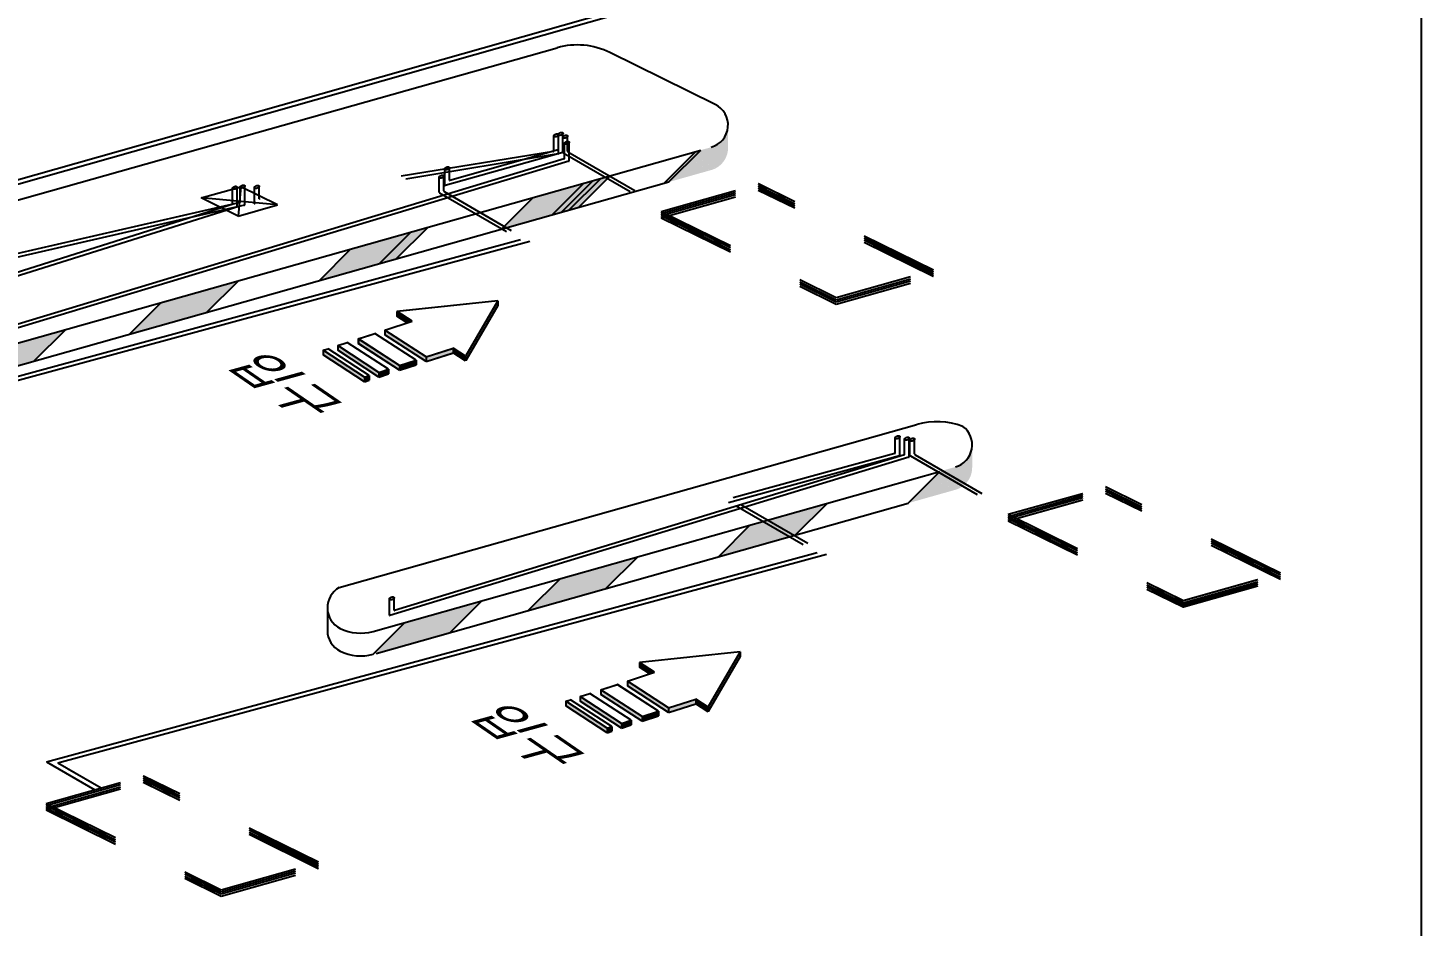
# Model space of a CAD drawing. Header units: millimetres. Extents: x 29838256 to 30236675, y -914750 to -833241.
# Drawn here: x 29960045 to 29970865, y -904691 to -897712 of the extents above; entities that cross this region are included whole.
import ezdxf

# ---------------------------------------------------------------- set-up
doc = ezdxf.new("R2010")
doc.units = ezdxf.units.MM
doc.header["$LTSCALE"] = 600
doc.header["$MEASUREMENT"] = 0
doc.linetypes.add('HIDDEN', pattern=[2, 1, -1])
doc.layers.get('0').update_dxf_attribs({"linetype": 'CONTINUOUS'})
doc.layers.add('DY2', color=2, linetype='CONTINUOUS')
doc.layers.add('e-con', color=1, linetype='CONTINUOUS')
doc.styles.add('GHS', font='')
doc.styles.get('GHS').set_extended_font_data('Gulim')

msp = doc.modelspace()

# ---------------------------------------------------------------- hatches: boundary and pattern name
h = msp.add_hatch(color=2)
edge = h.paths.add_edge_path()
edge.add_line((29965206.38646036, -898698.934418865), (29965386.46841353, -898803.1928749818))
edge.add_ellipse((29965304.07442764, -898644.6541869278), major_axis=(0.06044146444797986, 178.6708730369778), ratio=0.9999999997421204, start_angle=207.4806888491182, end_angle=270.0193822341037)
edge.add_line((29965482.74531085, -898644.6541869278), (29965482.74531085, -898467.2944714769))
edge.add_ellipse((29965304.07442764, -898467.2944714765), major_axis=(-0.08552135297987601, 178.6708627926459), ratio=0.999999999742388, start_angle=195.7458674494336, end_angle=269.9725752026272, ccw=False)
edge.add_line((29965352.64283593, -898639.2374685407), (29965232.0078887, -898673.3129905155))
edge.add_line((29965232.0078887, -898673.3129905158), (29965206.38646036, -898698.9344188649))
edge = h.paths.add_edge_path()
edge.add_line((29965341.58376044, -898819.7210198187), (29965352.64283593, -898816.597183992))
edge.add_ellipse((29965304.07442764, -898644.6541869278), major_axis=(1.253971640086254, 178.6664828111126), ratio=0.9999999997455773, start_angle=196.1754163710423, end_angle=207.8225695874941)
edge.add_line((29965386.35532888, -898803.2515948898), (29965206.30780665, -898699.0130725713))
edge.add_line((29965206.30780665, -898699.0130725711), (29965179.46089864, -898725.859980585))
edge.add_line((29965179.46089864, -898725.859980585), (29965341.58376044, -898819.7210198186))
h.paths.add_polyline_path([(29964984.82764405, -898920.4932351889), (29965341.43959088, -898819.7617431176), (29965179.38224493, -898725.9386342915)])
for points in [[(29963721.12062093, -899277.4501321685), (29964320.51392793, -899108.1406553276), (29964567.69417258, -898860.9604106549), (29963968.30086558, -899030.2698874953)], [(29962306.97649113, -899676.9007099394), (29962906.36979813, -899507.5912330993), (29963153.55004278, -899260.4109884261), (29962554.15673578, -899429.7204652664)], [(29960833.82148921, -900093.0199754806), (29961433.21479621, -899923.7104986405), (29961680.39504086, -899676.5302539672), (29961081.00173385, -899845.8397308077)], [(29959493.15156571, -900471.7164352373), (29960092.54487271, -900302.406958397), (29960339.72511736, -900055.226713724), (29959740.33181036, -900224.5361905645)], [(29965407.44163962, -901821.087812899), (29966006.83494662, -901651.778336059), (29966254.01519128, -901404.5980913856), (29965654.62188427, -901573.9075682261)], [(29963934.2866377, -902237.2070784406), (29964533.67994471, -902067.8976016005), (29964780.86018936, -901820.7173569271), (29964181.46688235, -901990.0268337677)], [(29962726.18619973, -902578.396325311), (29963325.57950673, -902409.0868484707), (29963572.75975138, -902161.9066037977), (29962973.36644438, -902331.2160806382)]]:
    msp.add_hatch(color=2).paths.add_polyline_path(points)
h = msp.add_hatch(color=2)
edge = h.paths.add_edge_path()
edge.add_line((29967102.15545785, -901183.409731034), (29967282.23741102, -901287.6681871507))
edge.add_ellipse((29967199.84342513, -901129.1294990968), major_axis=(0.06044146444797986, 178.6708730369778), ratio=0.9999999997421204, start_angle=207.4806888491182, end_angle=270.0193822341037)
edge.add_line((29967378.51430834, -901129.1294990968), (29967378.51430834, -900951.7697836459))
edge.add_ellipse((29967199.84342513, -900951.7697836454), major_axis=(-0.08552135297987602, 178.6708627926459), ratio=0.999999999742388, start_angle=195.7458674494336, end_angle=269.9725752026272, ccw=False)
edge.add_line((29967248.41183342, -901123.7127807096), (29967127.77688619, -901157.7883026844))
edge.add_line((29967127.77688619, -901157.7883026848), (29967102.15545785, -901183.4097310338))
edge = h.paths.add_edge_path()
edge.add_line((29967237.35275793, -901304.1963319876), (29967248.41183342, -901301.072496161))
edge.add_ellipse((29967199.84342513, -901129.1294990968), major_axis=(1.253971640086254, 178.6664828111126), ratio=0.9999999997455773, start_angle=196.1754163710423, end_angle=207.8225695874941)
edge.add_line((29967282.12432637, -901287.7269070589), (29967102.07680414, -901183.4883847403))
edge.add_line((29967102.07680414, -901183.4883847401), (29967075.22989613, -901210.335292754))
edge.add_line((29967075.22989613, -901210.335292754), (29967237.35275793, -901304.1963319875))
h.paths.add_polyline_path([(29966880.59664154, -901404.9685473578), (29967237.20858837, -901304.2370552865), (29967075.15124242, -901210.4139464605)])

# ---------------------------------------------------------------- linework, layer by layer
at = {"color": 8, "ltscale": 0.5}
for p, q in [((29957362.33966173, -899630.4629357357, 1037.738433289904), (29965367.94769565, -897359.3552455424, 1037.738433289904)), ((29957434.93381258, -899642.5030291638, 1037.738433289904), (29965460.15668162, -897366.0634707203, 1037.738433289904)), ((29957888.09330081, -900983.9481936368), (29963871.16055313, -899357.5808982695)), ((29957975.41023152, -900991.9862181192), (29963943.75470398, -899369.6209916981)), ((29960191.09330081, -903414.9481936368), (29966174.16055313, -901788.5808982695)), ((29960278.41023152, -903422.9862181192), (29966246.75470398, -901800.6209916981))]:
    msp.add_line(p, q, dxfattribs=at)
at = {"color": 7}
for p, q in [((29956991.92292633, -899889.938657606, -15.00835419304121), (29964155.21281268, -897866.4773490243, -15.00835421430156)), ((29965383.07907971, -898307.0398320048, -15.00835419294162), (29964565.72514077, -897904.08885465, -15.00835421430156)), ((29958152.26709754, -900673.1137815643), (29965270.69728895, -898662.3844698528, -15.00835419294162)), ((29958175.82614863, -900843.8188170786), (29965023.51704429, -898909.5647145261, -15.00835419294162)), ((29962463.94818089, -902060.7892297802), (29966949.30250718, -900793.8198030696, -15.00835421450552)), ((29962725.97165506, -902401.0972118813), (29967127.77688619, -901157.7883026853)), ((29962749.53070614, -902571.8022473956), (29966880.59664154, -901404.9685473581))]:
    msp.add_line(p, q, dxfattribs=at)
at = {"color": 8, "linetype": 'HIDDEN'}
for p, q in [((29964129.81062928, -898669.8409372276), (29964129.81062928, -898553.8377751776)), ((29964164.96461178, -898658.342174858), (29964164.96461178, -898542.3390128079)), ((29964165.78396143, -898688.7224543999), (29964165.78396143, -898544.6762437272)), ((29964200.40292504, -898677.987575628), (29964200.40292504, -898564.1422415128)), ((29964200.93794393, -898677.2236920302), (29964200.93794393, -898533.1774813576)), ((29964236.3762572, -898668.8260441778), (29964236.3762572, -898554.9807100625)), ((29964203.57256879, -898683.4851683935), (29965019.81443408, -899156.0484385198)), ((29964212.82040193, -898727.5941432992), (29964212.82040193, -898611.5909812491)), ((29964239.54590095, -898674.3236369432), (29965063.53391588, -899151.3715408065)), ((29964248.79373409, -898746.4756604715), (29964248.79373409, -898602.4294497988)), ((29963239.73118323, -898988.3523045568), (29963239.73118323, -898874.5069704417)), ((29963275.70451539, -898979.1907731066), (29963275.70451539, -898865.3454389913)), ((29963282.85411373, -898934.155425397), (29963282.85411373, -898810.0264800126)), ((29963318.82744588, -898894.9435964271), (29963318.82744588, -898800.8649485622)), ((29961634.61540828, -899077.426657745), (29961634.61540828, -898961.4234956949)), ((29961670.58874043, -899096.3081749172), (29961670.58874043, -898952.2619642447)), ((29961694.50989469, -899067.6965137385), (29961694.50989469, -898951.6933516883)), ((29961730.48322684, -899086.5780309107), (29961730.48322684, -898942.5318202381)), ((29961805.62731807, -899078.6294787559), (29961805.62731807, -898954.5005333715)), ((29961841.60065022, -899039.417649786), (29961841.60065022, -898945.3390019211)), ((29963242.90082699, -898993.8498973222), (29963871.16055313, -899357.5808982695)), ((29963278.87415914, -898984.6883658721), (29963943.75470398, -899369.6209916981)), ((29964964.08717885, -899137.7023096918), (29965717.73570552, -898924.820657056)), ((29964964.08717885, -899154.3384181148), (29965717.73570552, -898941.4567654792)), ((29964964.08717885, -899170.9745265378), (29965717.73570552, -898958.092873902)), ((29964964.08717884, -899187.610634961), (29965717.73570552, -898974.728982325)), ((29964964.30168832, -899137.7023096918), (29965717.950215, -898924.820657056)), ((29964964.30168832, -899154.3384181148), (29965717.950215, -898941.4567654792)), ((29964964.30168832, -899170.9745265378), (29965717.950215, -898958.092873902)), ((29964964.30168832, -899187.610634961), (29965717.950215, -898974.728982325)), ((29967076.77930832, -899594.8216467446), (29965717.73570552, -898924.820657056)), ((29967076.77930832, -899611.4577551675), (29965717.73570552, -898941.4567654792)), ((29967076.77930832, -899628.0938635906), (29965717.73570552, -898958.092873902)), ((29967076.77930832, -899644.7299720139), (29965717.73570552, -898974.728982325)), ((29967076.9938178, -899594.8216467446), (29965717.950215, -898924.820657056)), ((29967076.9938178, -899611.4577551675), (29965717.950215, -898941.4567654792)), ((29967076.9938178, -899628.0938635906), (29965717.950215, -898958.092873902)), ((29967076.9938178, -899644.7299720139), (29965717.950215, -898974.728982325)), ((29964964.08717885, -899137.7023096918), (29966323.13078164, -899807.7032993806)), ((29964964.08717885, -899154.3384181148), (29966323.13078164, -899824.3394078036)), ((29964964.08717885, -899170.9745265378), (29966323.13078164, -899840.9755162267)), ((29964964.08717884, -899187.610634961), (29966323.13078164, -899857.6116246498)), ((29964964.30168832, -899137.7023096918), (29966323.34529112, -899807.7032993806)), ((29964964.30168832, -899154.3384181148), (29966323.34529112, -899824.3394078036)), ((29964964.30168832, -899170.9745265378), (29966323.34529112, -899840.9755162267)), ((29964964.30168832, -899187.610634961), (29966323.34529112, -899857.6116246498)), ((29966323.13078164, -899807.7032993806), (29967076.77930832, -899594.8216467446)), ((29966323.13078164, -899824.3394078036), (29967076.77930832, -899611.4577551675)), ((29966323.13078164, -899840.9755162267), (29967076.77930832, -899628.0938635906)), ((29966323.13078164, -899857.6116246498), (29967076.77930832, -899644.7299720139)), ((29966323.34529112, -899807.7032993806), (29967076.9938178, -899594.8216467446)), ((29966323.34529112, -899824.3394078036), (29967076.9938178, -899611.4577551675)), ((29966323.34529112, -899840.9755162267), (29967076.9938178, -899628.0938635906)), ((29966323.34529112, -899857.6116246498), (29967076.9938178, -899644.7299720139)), ((29966780.85211977, -901015.5038594691), (29966780.85211977, -900899.500697419)), ((29966816.82545193, -901034.3853766414), (29966816.82545193, -900890.3391659687)), ((29966853.58177234, -901026.44611571), (29966853.58177234, -900910.4429536599)), ((29966889.55510449, -901045.3276328823), (29966889.55510449, -900901.2814222096)), ((29966895.40292504, -901031.987575628), (29966895.40292504, -900918.1422415128)), ((29966931.3762572, -901022.8260441778), (29966931.3762572, -900908.9807100625)), ((29966898.57256879, -901037.4851683935), (29967714.81443408, -901510.0484385198)), ((29966934.54590095, -901028.3236369432), (29967758.53391588, -901505.3715408065)), ((29967659.08717885, -901491.7023096918), (29968412.73570552, -901278.820657056)), ((29967659.30168832, -901491.7023096918), (29968412.950215, -901278.820657056)), ((29969771.77930832, -901948.8216467446), (29968412.73570552, -901278.820657056)), ((29969771.9938178, -901948.8216467446), (29968412.950215, -901278.820657056)), ((29967659.08717885, -901508.3384181148), (29968412.73570552, -901295.4567654792)), ((29967659.08717885, -901524.9745265378), (29968412.73570552, -901312.092873902)), ((29967659.08717884, -901541.610634961), (29968412.73570552, -901328.728982325)), ((29967659.30168832, -901508.3384181148), (29968412.950215, -901295.4567654792)), ((29967659.30168832, -901524.9745265378), (29968412.950215, -901312.092873902)), ((29967659.30168832, -901541.610634961), (29968412.950215, -901328.728982325)), ((29969771.77930832, -901965.4577551675), (29968412.73570552, -901295.4567654792)), ((29969771.77930832, -901982.0938635906), (29968412.73570552, -901312.092873902)), ((29969771.77930832, -901998.7299720139), (29968412.73570552, -901328.728982325)), ((29969771.9938178, -901965.4577551675), (29968412.950215, -901295.4567654792)), ((29969771.9938178, -901982.0938635906), (29968412.950215, -901312.092873902)), ((29969771.9938178, -901998.7299720139), (29968412.950215, -901328.728982325)), ((29965545.90082699, -901424.8498973222), (29966174.16055313, -901788.5808982695)), ((29965581.87415914, -901415.6883658721), (29966246.75470398, -901800.6209916981)), ((29967659.08717885, -901491.7023096918), (29969018.13078164, -902161.7032993806)), ((29967659.30168832, -901491.7023096918), (29969018.34529112, -902161.7032993806)), ((29967659.08717885, -901508.3384181148), (29969018.13078164, -902178.3394078036)), ((29967659.08717885, -901524.9745265378), (29969018.13078164, -902194.9755162267)), ((29967659.08717884, -901541.610634961), (29969018.13078164, -902211.6116246498)), ((29967659.30168832, -901508.3384181148), (29969018.34529112, -902178.3394078036)), ((29967659.30168832, -901524.9745265378), (29969018.34529112, -902194.9755162267)), ((29967659.30168832, -901541.610634961), (29969018.34529112, -902211.6116246498)), ((29969018.13078164, -902161.7032993806), (29969771.77930832, -901948.8216467446)), ((29969018.13078164, -902178.3394078036), (29969771.77930832, -901965.4577551675)), ((29969018.13078164, -902194.9755162267), (29969771.77930832, -901982.0938635906)), ((29969018.13078164, -902211.6116246498), (29969771.77930832, -901998.7299720139)), ((29969018.34529112, -902161.7032993806), (29969771.9938178, -901948.8216467446)), ((29969018.34529112, -902178.3394078036), (29969771.9938178, -901965.4577551675)), ((29969018.34529112, -902194.9755162267), (29969771.9938178, -901982.0938635906)), ((29969018.34529112, -902211.6116246498), (29969771.9938178, -901998.7299720139)), ((29962888.82164904, -902236.2345019379), (29962888.82164904, -902142.155854073)), ((29962852.84831689, -902275.4463309078), (29962852.84831689, -902151.3173855233)), ((29960191.09330081, -903414.9481936367), (29960565.13544138, -903631.499910286)), ((29960278.41023152, -903422.986218119), (29960614.48907753, -903617.5590834208)), ((29960188.16700848, -903737.9814599031), (29960941.81553516, -903525.0998072671)), ((29960188.16700848, -903754.6175683258), (29960941.81553516, -903541.73591569)), ((29960188.38151796, -903737.9814599031), (29960942.03004463, -903525.0998072671)), ((29960188.38151796, -903754.6175683258), (29960942.03004463, -903541.73591569)), ((29960354.33636572, -903467.0678477205), (29960614.34490797, -903617.5998067193)), ((29962300.85913795, -904195.1007969559), (29960941.81553516, -903525.0998072671)), ((29962300.85913795, -904211.7369053792), (29960941.81553516, -903541.73591569)), ((29962301.07364743, -904195.1007969559), (29960942.03004463, -903525.0998072671)), ((29962301.07364743, -904211.7369053792), (29960942.03004463, -903541.73591569)), ((29960188.16700848, -903771.2536767488), (29960941.81553516, -903558.3720241128)), ((29960188.16700848, -903787.8897851724), (29960941.81553516, -903575.0081325364)), ((29960188.38151796, -903771.2536767488), (29960942.03004463, -903558.3720241128)), ((29960188.38151796, -903787.8897851724), (29960942.03004463, -903575.0081325364)), ((29962300.85913795, -904228.3730138016), (29960941.81553516, -903558.3720241128)), ((29962300.85913795, -904245.0091222252), (29960941.81553516, -903575.0081325364)), ((29962301.07364743, -904228.3730138016), (29960942.03004463, -903558.3720241128)), ((29962301.07364743, -904245.0091222252), (29960942.03004463, -903575.0081325364)), ((29960188.16700848, -903737.9814599031), (29961547.21061127, -904407.9824495919)), ((29960188.16700848, -903754.6175683258), (29961547.21061127, -904424.6185580146)), ((29960188.38151796, -903737.9814599031), (29961547.42512075, -904407.9824495919)), ((29960188.38151796, -903754.6175683258), (29961547.42512075, -904424.6185580146)), ((29960188.16700848, -903771.2536767488), (29961547.21061127, -904441.2546664377)), ((29960188.16700848, -903787.8897851724), (29961547.21061127, -904457.8907748609)), ((29960188.38151796, -903771.2536767488), (29961547.42512075, -904441.2546664377)), ((29960188.38151796, -903787.8897851724), (29961547.42512075, -904457.8907748609)), ((29961547.21061127, -904407.9824495919), (29962300.85913795, -904195.1007969559)), ((29961547.42512075, -904407.9824495919), (29962301.07364743, -904195.1007969559)), ((29961547.21061127, -904424.6185580146), (29962300.85913795, -904211.7369053792)), ((29961547.21061127, -904441.2546664377), (29962300.85913795, -904228.3730138016)), ((29961547.21061127, -904457.8907748609), (29962300.85913795, -904245.0091222252)), ((29961547.42512075, -904424.6185580146), (29962301.07364743, -904211.7369053792)), ((29961547.42512075, -904441.2546664377), (29962301.07364743, -904228.3730138016)), ((29961547.42512075, -904457.8907748609), (29962301.07364743, -904245.0091222252))]:
    msp.add_line(p, q, dxfattribs=at)
at = {"color": 8, "linetype": 'HIDDEN', "ltscale": 2}
for p, q in [((29964127.99022735, -898672.2467939284), (29961844.78024828, -899041.8235064878)), ((29964199.11755995, -898679.6295436607), (29963286.03372975, -898936.5612770274)), ((29964163.14420984, -898660.7480315596), (29963322.00704395, -898897.3494531289)), ((29964163.96357745, -898691.1283060294), (29961808.80693408, -899081.0353303864))]:
    msp.add_line(p, q, dxfattribs=at)
at = {"color": 2}
for p, q in [((29964984.52868944, -898920.5776803254), (29965231.79334119, -898673.313028551)), ((29964984.82764405, -898920.493235189), (29965232.00785067, -898673.313028551)), ((29965023.5170443, -898909.5647145245), (29965270.78169605, -898662.3000627503)), ((29964188.02884951, -899145.5634611131), (29964435.29350126, -898898.2988093385)), ((29964247.03972163, -899128.8947733424), (29964494.30437338, -898881.6301215687)), ((29964320.51392793, -899108.1406553283), (29964567.77857968, -898860.8760035536)), ((29964114.5546432, -899166.3175791278), (29964361.81929496, -898919.0529273539)), ((29963721.12062093, -899277.4501321685), (29963968.38527268, -899030.1854803943)), ((29962773.88471971, -899545.0140388842), (29963021.14937146, -899297.7493871101)), ((29962906.36979813, -899507.5912330993), (29963153.63444988, -899260.3265813251)), ((29962306.97649113, -899676.9007099398), (29962554.24114288, -899429.6360581655)), ((29961433.21479621, -899923.7104986407), (29961680.47944796, -899676.4458468668)), ((29960833.82148921, -900093.019975481), (29961081.08614096, -899845.755323707)), ((29960092.54487271, -900302.406958397), (29960339.80952447, -900055.1423066226)), ((29966880.59664154, -901404.9685473582), (29967127.86129329, -901157.7038955839)), ((29966006.83494662, -901651.7783360591), (29966254.09959838, -901404.5136842851)), ((29965407.44163962, -901821.0878128994), (29965654.70629137, -901573.8231611254)), ((29964533.67994471, -902067.8976016006), (29964780.94459646, -901820.6329498268)), ((29963934.2866377, -902237.2070784409), (29964181.55128945, -901989.942426667)), ((29963325.57950673, -902409.0868484707), (29963572.84415849, -902161.8221966963)), ((29962726.18619973, -902578.396325311), (29962973.45085148, -902331.1316735368))]:
    msp.add_line(p, q, dxfattribs=at)
at = {"color": 8, "ltscale": 2}
for p, q in [((29964246.9733501, -898748.8815121009), (29958513.2985086, -900483.3369173665)), ((29964211, -898730), (29958549.2718228, -900444.1250934679)), ((29961728.66284286, -899088.9838825411), (29957821.57901266, -899986.9156159079)), ((29961692.68949275, -899070.1023704401), (29957857.55232687, -899947.7037920093)), ((29961684.21132594, -899099.1997953221), (29958109.2985086, -900226.3369173665)), ((29961648.23797584, -899080.3182832212), (29958145.2718228, -900187.1250934679)), ((29966887.73472051, -901047.7334845127), (29962856.0279329, -902277.8521825382)), ((29966851.76137041, -901028.8519724117), (29962892.0012471, -902238.6403586396)), ((29966815.00506795, -901036.7912282709), (29965485.48912948, -901403.3288099839)), ((29966779.03171784, -901017.9097161699), (29965521.46244368, -901364.1169860853))]:
    msp.add_line(p, q, dxfattribs=at)
at = {"color": 1}
for p, q in [((29961391.17754064, -899033.256796092, -10.50584794954065), (29961698.41667251, -898946.4689506075, -10.50584795045253)), ((29961984.46748269, -899087.4904200652, -10.50584794578767), (29961698.41667251, -898946.4689506075, -10.50584795301334)), ((29961677.22835082, -899174.2782655498, -2.187401761805273e-09), (29961391.17754064, -899033.256796092, -9.6627771498146e-09)), ((29961677.22835082, -899174.2782655498, -10.50584794909097), (29961984.46748269, -899087.4904200652, -10.50584795000304))]:
    msp.add_line(p, q, dxfattribs=at)
at = {"color": 4, "linetype": 'Continuous'}
for p, q in [((29963694.32629319, -899833.4567235676, -15.00835419294162), (29962911.74349407, -899915.4608267182, -15.00835419294162)), ((29963694.47644982, -899833.4567235676, -15.00835419294162), (29962911.89365071, -899915.4608267182, -15.00835419294162)), ((29963694.32629319, -899833.4567235676, -15.00835419294162), (29963445.73581396, -900260.8946725805, -15.00835419294162)), ((29963694.32629319, -899869.5490321729, -15.00835419294162), (29963445.73581396, -900296.9869811861, -15.00835419294162)), ((29963694.47644982, -899833.4567235676, -15.00835419294162), (29963445.8859706, -900260.8946725805, -15.00835419294162)), ((29963694.47644982, -899869.5490321729, -15.00835419294162), (29963445.8859706, -900296.9869811861, -15.00835419294162)), ((29963694.32629319, -899833.4567235679, -15.00835419294162), (29963694.32629319, -899869.5490321729, -15.00835419294162)), ((29963694.47644982, -899833.4567235679, -15.00835419294162), (29963694.47644982, -899869.5490321729, -15.00835419294162)), ((29962911.74349407, -899915.4608267182, -15.00835419294162), (29962911.74349407, -899951.5531353236, -15.00835419294162)), ((29963028.68211879, -899991.4537952663, -15.00835419294162), (29962911.74349407, -899915.4608267182, -15.00835419294162)), ((29962991.74990962, -900003.5455803735, -15.00835419294162), (29962911.74349407, -899951.5531353236, -15.00835419294162)), ((29962911.89365071, -899915.4608267182, -15.00835419294162), (29962911.89365071, -899951.5531353236, -15.00835419294162)), ((29963028.83227543, -899991.4537952663, -15.00835419294162), (29962911.89365071, -899915.4608267182, -15.00835419294162)), ((29962991.90006625, -900003.5455803735, -15.00835419294162), (29962911.89365071, -899951.5531353236, -15.00835419294162)), ((29962611.55782757, -900128.0223191831, -15.00835419294162), (29962739.48634028, -900086.1379012392, -15.00835419294162)), ((29962611.7079842, -900128.0223191831, -15.00835419294162), (29962739.63649692, -900086.1379012392, -15.00835419294162)), ((29963060.06547843, -900294.4673597229, -15.00835419294162), (29962739.48634028, -900086.1379012392, -15.00835419294162)), ((29963060.21563506, -900294.4673597229, -15.00835419294162), (29962739.63649692, -900086.1379012392, -15.00835419294162)), ((29962817.32764835, -900060.6522779682, -15.00835419294162), (29963028.68211879, -899991.4537952663, -15.00835419294162)), ((29962817.32764835, -900060.6522779682, -15.00835419294162), (29962817.32764835, -900096.7445865733, -15.00835419294162)), ((29963137.9067865, -900268.9817364528, -15.00835419294162), (29962817.32764835, -900060.6522779682, -15.00835419294162)), ((29962817.47780498, -900060.6522779682, -15.00835419294162), (29963028.83227543, -899991.4537952663, -15.00835419294162)), ((29962817.47780498, -900060.6522779682, -15.00835419294162), (29962817.47780498, -900096.7445865733, -15.00835419294162)), ((29963138.05694314, -900268.9817364528, -15.00835419294162), (29962817.47780498, -900060.6522779682, -15.00835419294162)), ((29962451.15897338, -900180.5376850228, -15.00835419294162), (29962525.41137821, -900156.2270861493, -15.00835419294162)), ((29962451.15897338, -900180.5376850228, -15.00835419294162), (29962451.15897338, -900216.6299936275, -15.00835419294162)), ((29962771.73811153, -900388.867143507, -15.00835419294162), (29962451.15897338, -900180.5376850228, -15.00835419294162)), ((29962451.30913001, -900180.5376850228, -15.00835419294162), (29962525.56153484, -900156.2270861493, -15.00835419294162)), ((29962451.30913001, -900180.5376850228, -15.00835419294162), (29962451.30913001, -900216.6299936275, -15.00835419294162)), ((29962771.88826817, -900388.867143507, -15.00835419294162), (29962451.30913002, -900180.5376850228, -15.00835419294162)), ((29962845.99051636, -900364.5565446342, -15.00835419294162), (29962525.41137821, -900156.227086149, -15.00835419294162)), ((29962846.14067299, -900364.5565446342, -15.00835419294162), (29962525.56153484, -900156.227086149, -15.00835419294162)), ((29962611.55782757, -900128.0223191831, -15.00835419294162), (29962611.55782757, -900164.1146277878, -15.00835419294162)), ((29962932.13696571, -900336.3517776678, -15.00835419294162), (29962611.55782757, -900128.0223191831, -15.00835419294162)), ((29962932.13696571, -900372.4440862736, -15.00835419294162), (29962611.55782757, -900164.1146277878, -15.00835419294162)), ((29962611.7079842, -900128.0223191831, -15.00835419294162), (29962611.7079842, -900164.1146277878, -15.00835419294162)), ((29962932.28712235, -900336.3517776678, -15.00835419294162), (29962611.7079842, -900128.0223191831, -15.00835419294162)), ((29962932.28712235, -900372.4440862736, -15.00835419294162), (29962611.7079842, -900164.1146277878, -15.00835419294162)), ((29963137.9067865, -900305.0740450581, -15.00835419294162), (29962817.32764835, -900096.7445865733, -15.00835419294162)), ((29963138.05694314, -900305.0740450581, -15.00835419294162), (29962817.47780498, -900096.7445865733, -15.00835419294162)), ((29962338.98522792, -900217.263915459, -15.00835419294162), (29962376.11143033, -900205.1086160222, -15.00835419294162)), ((29962338.98522792, -900217.263915459, -15.00835419294162), (29962338.98522792, -900253.3562240644, -15.00835419294162)), ((29962659.56436607, -900425.593373944, -15.00835419294162), (29962338.98522792, -900217.2639154586, -15.00835419294162)), ((29962659.56436607, -900461.6856825489, -15.00835419294162), (29962338.98522792, -900253.3562240644, -15.00835419294162)), ((29962339.13538455, -900217.263915459, -15.00835419294162), (29962376.26158697, -900205.1086160222, -15.00835419294162)), ((29962339.13538455, -900217.263915459, -15.00835419294162), (29962339.13538455, -900253.3562240644, -15.00835419294162)), ((29962659.7145227, -900425.593373944, -15.00835419294162), (29962339.13538456, -900217.2639154586, -15.00835419294162)), ((29962659.7145227, -900461.6856825489, -15.00835419294162), (29962339.13538455, -900253.3562240644, -15.00835419294162)), ((29962696.69056848, -900413.4380745073, -15.00835419294162), (29962376.11143033, -900205.1086160222, -15.00835419294162)), ((29962696.84072512, -900413.4380745073, -15.00835419294162), (29962376.26158697, -900205.1086160222, -15.00835419294162)), ((29962771.73811153, -900424.9594521126, -15.00835419294162), (29962451.15897338, -900216.6299936275, -15.00835419294162)), ((29962771.88826817, -900424.9594521126, -15.00835419294162), (29962451.30913001, -900216.6299936275, -15.00835419294162)), ((29962932.13696571, -900336.3517776678, -15.00835419294162), (29963060.06547843, -900294.4673597229, -15.00835419294162)), ((29962932.28712235, -900336.3517776678, -15.00835419294162), (29963060.21563506, -900294.4673597229, -15.00835419294162)), ((29963060.06547843, -900294.4673597238, -15.00835419294162), (29963060.06547843, -900330.5596683286, -15.00835419294162)), ((29963060.21563506, -900294.4673597238, -15.00835419294162), (29963060.21563506, -900330.5596683286, -15.00835419294162)), ((29963137.9067865, -900268.9817364531, -15.00835419294162), (29963349.26125694, -900199.7832537513, -15.00835419294162)), ((29963137.9067865, -900305.0740450587, -15.00835419294162), (29963349.26125694, -900235.8755623568, -15.00835419294162)), ((29963137.9067865, -900268.9817364531, -15.00835419294162), (29963137.9067865, -900305.0740450581, -15.00835419294162)), ((29963138.05694314, -900268.9817364531, -15.00835419294162), (29963349.41141358, -900199.7832537513, -15.00835419294162)), ((29963138.05694314, -900305.0740450587, -15.00835419294162), (29963349.41141358, -900235.8755623568, -15.00835419294162)), ((29963138.05694314, -900268.9817364531, -15.00835419294162), (29963138.05694314, -900305.0740450581, -15.00835419294162)), ((29963349.26125694, -900199.783253751, -15.00835419294162), (29963349.26125694, -900235.875562356, -15.00835419294162)), ((29963444.91203329, -900261.9422406222, -15.00835419294162), (29963349.26125694, -900199.7832537494, -15.00835419294162)), ((29963444.91203329, -900298.0345492277, -15.00835419294162), (29963349.26125694, -900235.8755623543, -15.00835419294162)), ((29963349.41141358, -900199.783253751, -15.00835419294162), (29963349.41141358, -900235.875562356, -15.00835419294162)), ((29963445.06218993, -900261.9422406222, -15.00835419294162), (29963349.41141358, -900199.7832537494, -15.00835419294162)), ((29963445.06218993, -900298.0345492277, -15.00835419294162), (29963349.41141358, -900235.8755623543, -15.00835419294162)), ((29963444.91203329, -900261.9422406231, -15.00835419294162), (29963444.91203329, -900298.0345492277, -15.00835419294162)), ((29963445.06218993, -900261.9422406231, -15.00835419294162), (29963445.06218993, -900298.0345492277, -15.00835419294162)), ((29962659.56436607, -900425.593373944, -15.00835419294162), (29962696.69056848, -900413.4380745073, -15.00835419294162)), ((29962659.7145227, -900425.593373944, -15.00835419294162), (29962696.84072512, -900413.4380745073, -15.00835419294162)), ((29962696.69056848, -900413.4380745075, -15.00835419294162), (29962696.69056848, -900449.5303831128, -15.00835419294162)), ((29962696.84072512, -900413.4380745075, -15.00835419294162), (29962696.84072512, -900449.5303831128, -15.00835419294162)), ((29962771.73811153, -900388.867143507, -15.00835419294162), (29962845.99051636, -900364.5565446342, -15.00835419294162)), ((29962771.73811153, -900388.8671435076, -15.00835419294162), (29962771.73811153, -900424.9594521126, -15.00835419294162)), ((29962771.73811153, -900424.9594521126, -15.00835419294162), (29962845.99051635, -900400.6488532395, -15.00835419294162)), ((29962771.88826817, -900388.867143507, -15.00835419294162), (29962846.14067299, -900364.5565446342, -15.00835419294162)), ((29962771.88826817, -900388.8671435076, -15.00835419294162), (29962771.88826817, -900424.9594521126, -15.00835419294162)), ((29962771.88826817, -900424.9594521126, -15.00835419294162), (29962846.14067299, -900400.6488532395, -15.00835419294162)), ((29962845.99051635, -900364.5565446342, -15.00835419294162), (29962845.99051635, -900400.6488532395, -15.00835419294162)), ((29962846.14067299, -900364.5565446342, -15.00835419294162), (29962846.14067299, -900400.6488532395, -15.00835419294162)), ((29962932.13696571, -900372.4440862736, -15.00835419294162), (29963060.06547843, -900330.5596683286, -15.00835419294162)), ((29962932.13696571, -900336.3517776681, -15.00835419294162), (29962932.13696571, -900372.4440862736, -15.00835419294162)), ((29962932.28712235, -900372.4440862736, -15.00835419294162), (29963060.21563506, -900330.5596683286, -15.00835419294162)), ((29962932.28712235, -900336.3517776681, -15.00835419294162), (29962932.28712235, -900372.4440862736, -15.00835419294162)), ((29962659.56436607, -900425.593373944, -15.00835419294162), (29962659.56436607, -900461.6856825489, -15.00835419294162)), ((29962659.56436607, -900461.6856825489, -15.00835419294162), (29962696.69056848, -900449.5303831128, -15.00835419294162)), ((29962659.7145227, -900425.593373944, -15.00835419294162), (29962659.7145227, -900461.6856825489, -15.00835419294162)), ((29962659.7145227, -900461.6856825489, -15.00835419294162), (29962696.84072512, -900449.5303831128, -15.00835419294162)), ((29965577.76192712, -902560.7218790044), (29964795.17912801, -902642.7259821551)), ((29965577.91208376, -902560.7218790044), (29964795.32928464, -902642.7259821551)), ((29965577.76192712, -902560.7218790044), (29965329.1714479, -902988.1598280173)), ((29965577.91208376, -902560.7218790044), (29965329.32160453, -902988.1598280173)), ((29965577.76192712, -902560.7218790047), (29965577.76192712, -902596.8141876097)), ((29965577.91208376, -902560.7218790047), (29965577.91208376, -902596.8141876097)), ((29964795.179128, -902642.7259821551), (29964795.179128, -902678.8182907604)), ((29964912.11775272, -902718.7189507032), (29964795.17912801, -902642.7259821551)), ((29964875.18554355, -902730.8107358103), (29964795.179128, -902678.8182907604)), ((29964795.32928464, -902642.7259821551), (29964795.32928464, -902678.8182907604)), ((29964912.26790936, -902718.7189507032), (29964795.32928464, -902642.7259821551)), ((29964875.33570018, -902730.8107358103), (29964795.32928464, -902678.8182907604)), ((29965577.76192712, -902596.8141876097), (29965329.1714479, -903024.2521366229)), ((29965577.91208376, -902596.8141876097), (29965329.32160453, -903024.2521366229)), ((29964700.76328228, -902787.9174334051), (29964912.11775272, -902718.7189507032)), ((29964700.76328228, -902787.9174334051), (29964700.76328228, -902824.0097420102)), ((29965021.34242043, -902996.2468918896), (29964700.76328228, -902787.9174334051)), ((29964700.91343892, -902787.9174334051), (29964912.26790936, -902718.7189507032)), ((29964700.91343892, -902787.9174334051), (29964700.91343892, -902824.0097420102)), ((29965021.49257707, -902996.2468918896), (29964700.91343892, -902787.9174334051)), ((29964334.59460731, -902907.8028404596), (29964408.84701214, -902883.4922415861)), ((29964334.74476394, -902907.8028404596), (29964408.99716877, -902883.4922415861)), ((29964729.42615029, -903091.821700071), (29964408.84701214, -902883.4922415859)), ((29964729.57630692, -903091.821700071), (29964408.99716877, -902883.4922415859)), ((29964494.9934615, -902855.2874746199), (29964622.92197422, -902813.403056676)), ((29964494.9934615, -902855.2874746199), (29964494.9934615, -902891.3797832247)), ((29964815.57259965, -903063.6169331046), (29964494.9934615, -902855.2874746199)), ((29964815.57259965, -903099.7092417104), (29964494.9934615, -902891.3797832247)), ((29964495.14361813, -902855.2874746199), (29964623.07213085, -902813.403056676)), ((29964495.14361813, -902855.2874746199), (29964495.14361813, -902891.3797832247)), ((29964815.72275629, -903063.6169331046), (29964495.14361813, -902855.2874746199)), ((29964815.72275628, -903099.7092417104), (29964495.14361813, -902891.3797832247)), ((29964943.50111236, -903021.7325151598), (29964622.92197422, -902813.403056676)), ((29964943.651269, -903021.7325151598), (29964623.07213085, -902813.403056676)), ((29965021.34242043, -903032.3392004949), (29964700.76328228, -902824.0097420102)), ((29965021.49257707, -903032.3392004949), (29964700.91343892, -902824.0097420102)), ((29964222.42086185, -902944.5290708959), (29964259.54706426, -902932.373771459)), ((29964222.42086185, -902944.5290708959), (29964222.42086185, -902980.6213795012)), ((29964543, -903152.8585293809), (29964222.42086185, -902944.5290708954)), ((29964543, -903188.9508379857), (29964222.42086185, -902980.6213795012)), ((29964222.57101848, -902944.5290708959), (29964259.6972209, -902932.373771459)), ((29964222.57101848, -902944.5290708959), (29964222.57101848, -902980.6213795012)), ((29964543.15015664, -903152.8585293809), (29964222.57101849, -902944.5290708954)), ((29964543.15015664, -903188.9508379857), (29964222.57101848, -902980.6213795012)), ((29964580.12620241, -903140.7032299441), (29964259.54706426, -902932.373771459)), ((29964580.27635905, -903140.7032299441), (29964259.6972209, -902932.373771459)), ((29964334.59460731, -902907.8028404596), (29964334.59460731, -902943.8951490644)), ((29964655.17374546, -903116.1322989438), (29964334.59460731, -902907.8028404596)), ((29964655.17374546, -903152.2246075494), (29964334.59460731, -902943.8951490644)), ((29964334.74476394, -902907.8028404596), (29964334.74476394, -902943.8951490644)), ((29964655.3239021, -903116.1322989438), (29964334.74476395, -902907.8028404596)), ((29964655.3239021, -903152.2246075494), (29964334.74476394, -902943.8951490644)), ((29965021.34242043, -902996.24689189), (29965232.69689088, -902927.0484091882)), ((29965021.34242043, -903032.3392004955), (29965232.69689088, -902963.1407177936)), ((29965021.34242043, -902996.24689189), (29965021.34242043, -903032.3392004949)), ((29965021.49257707, -902996.24689189), (29965232.84704751, -902927.0484091882)), ((29965021.49257707, -903032.3392004955), (29965232.84704751, -902963.1407177936)), ((29965021.49257707, -902996.24689189), (29965021.49257707, -903032.3392004949)), ((29965232.69689088, -902927.0484091878), (29965232.69689088, -902963.1407177928)), ((29965328.34766722, -902989.2073960591), (29965232.69689088, -902927.0484091862)), ((29965328.34766722, -903025.2997046645), (29965232.69689088, -902963.1407177912)), ((29965232.84704751, -902927.0484091878), (29965232.84704751, -902963.1407177928)), ((29965328.49782386, -902989.2073960591), (29965232.84704751, -902927.0484091862)), ((29965328.49782386, -903025.2997046645), (29965232.84704751, -902963.1407177912)), ((29965328.34766722, -902989.2073960599), (29965328.34766722, -903025.2997046645)), ((29965328.49782386, -902989.2073960599), (29965328.49782386, -903025.2997046645)), ((29964655.17374546, -903116.1322989438), (29964729.42615029, -903091.821700071)), ((29964655.17374546, -903116.1322989444), (29964655.17374546, -903152.2246075494)), ((29964655.3239021, -903116.1322989438), (29964729.57630692, -903091.821700071)), ((29964655.3239021, -903116.1322989444), (29964655.3239021, -903152.2246075494)), ((29964729.42615028, -903091.821700071), (29964729.42615028, -903127.9140086763)), ((29964729.57630692, -903091.821700071), (29964729.57630692, -903127.9140086763)), ((29964815.57259965, -903063.6169331046), (29964943.50111236, -903021.7325151598)), ((29964815.57259965, -903099.7092417104), (29964943.50111236, -903057.8248237654)), ((29964815.57259965, -903063.6169331049), (29964815.57259965, -903099.7092417104)), ((29964815.72275629, -903063.6169331046), (29964943.651269, -903021.7325151598)), ((29964815.72275628, -903099.7092417104), (29964943.651269, -903057.8248237654)), ((29964815.72275628, -903063.6169331049), (29964815.72275628, -903099.7092417104)), ((29964943.50111236, -903021.7325151606), (29964943.50111236, -903057.8248237654)), ((29964943.651269, -903021.7325151606), (29964943.651269, -903057.8248237654)), ((29964543, -903152.8585293809), (29964580.12620241, -903140.7032299441)), ((29964543, -903152.8585293809), (29964543, -903188.9508379857)), ((29964543, -903188.9508379857), (29964580.12620241, -903176.7955385497)), ((29964543.15015664, -903152.8585293809), (29964580.27635905, -903140.7032299441)), ((29964543.15015664, -903152.8585293809), (29964543.15015663, -903188.9508379857)), ((29964543.15015663, -903188.9508379857), (29964580.27635905, -903176.7955385497)), ((29964580.12620241, -903140.7032299443), (29964580.12620241, -903176.7955385497)), ((29964580.27635905, -903140.7032299443), (29964580.27635905, -903176.7955385497)), ((29964655.17374546, -903152.2246075494), (29964729.42615028, -903127.9140086763)), ((29964655.3239021, -903152.2246075494), (29964729.57630692, -903127.9140086763))]:
    msp.add_line(p, q, dxfattribs=at)
msp.add_line((29962371.15930344, -902217.4658572488), (29962371.15930344, -902394.6592013394))
at = {"color": 7}
for centre, radius, start, end in [((29964311.49918159, -898419.7659488857, -15.00835421430156), 574.938, 63.75695736742494, 105.7732922699211), ((29965304.07442764, -898467.2944714765, -15.00835419294162), 178.6708832141418, 285.7732922662384, 63.75695736742494), ((29967105.58887609, -901347.1084029305, -15.00835421450552), 574.938, 69.54878377163523, 105.7732922699194), ((29967199.84342513, -900951.7697836454, -15.00835419294162), 178.6708832141418, 285.7732922662375, 53.35750344078129), ((29962549.83018665, -902217.4658572488), 178.6708832141418, 118.7292695434207, 243.756957367422), ((29962628.83483866, -902057.2112177864), 357.3417664282836, 243.756957367422, 285.7732922662375), ((29962629.04938333, -902234.5103312162), 357.3417664282836, 243.756957367422, 285.7732922662375)]:
    msp.add_arc(centre, radius, start, end, dxfattribs=at)
at = {"color": 8, "linetype": 'HIDDEN'}
for centre, radius, start, end in [((29964127.31062928, -898669.8409372276), 2.5, 285.7737409562646, 0), ((29964162.46461178, -898658.342174858), 2.5, 285.7737409562632, 0), ((29964198.43794393, -898677.2236920302), 2.5, 285.7741683680698, 0), ((29964206.75540041, -898677.987575628), 6.352475368685252, 180, 239.9313019626793), ((29964242.72873256, -898668.8260441778), 6.352475368685252, 180, 239.9313019626793), ((29964163.28396143, -898688.7224543999), 2.5, 285.7741683680698, 0), ((29964210.32040193, -898727.5941432992), 2.5, 285.7737409562646, 0), ((29964246.29373409, -898746.4756604715), 2.5, 285.7741683680696, 0), ((29963321.32744588, -898894.9435964271), 2.5, 180, 285.7737409562632), ((29963246.0836586, -898988.3523045568), 6.352475368685252, 180, 239.9313019626793), ((29963282.05699075, -898979.1907731066), 6.352475368685252, 180, 239.9313019626793), ((29963285.35411373, -898934.155425397), 2.5, 180, 285.7741683680698), ((29961632.11540828, -899077.426657745), 2.5, 285.7737409562632, 0), ((29961668.08874043, -899096.3081749172), 2.5, 285.7741683680698, 0), ((29961692.00989469, -899067.6965137385), 2.5, 285.7737409562632, 0), ((29961727.98322684, -899086.5780309107), 2.5, 285.7741683680698, 0), ((29961808.12731807, -899078.6294787559), 2.5, 180, 285.7741683680698), ((29961844.10065022, -899039.417649786), 2.5, 180, 285.7737409562632), ((29966778.35211977, -901015.5038594691), 2.5, 285.7737409562641, 0), ((29966814.32545193, -901034.3853766414), 2.5, 285.7741683680698, 0), ((29966851.08177234, -901026.44611571), 2.5, 285.7737409562641, 0), ((29966887.05510449, -901045.3276328823), 2.5, 285.7741683680698, 0), ((29966893.43794393, -901031.2236920302), 2.5, 285.7741683680698, 0), ((29966901.75540041, -901031.987575628), 6.352475368685252, 180, 239.9313019626809), ((29966937.72873256, -901022.8260441778), 6.352475368685252, 180, 239.9313019626809), ((29962891.32164904, -902236.2345019379), 2.5, 180, 285.7737409562641), ((29962855.34831689, -902275.4463309078), 2.5, 180, 285.7741683680698)]:
    msp.add_arc(centre, radius, start, end, dxfattribs=at)
msp.add_arc((29962549.83018665, -902394.6592013394), 178.6708832141418, 180, 243.756957367422)
for centre in [(29964147.77015629, -898547.2197515815), (29964182.92413878, -898535.7209892118), (29964218.36245205, -898557.5242179168), (29964230.77992894, -898604.9729576531), (29963300.81364074, -898803.4084564165), (29963257.69071024, -898867.8889468455), (29961652.57493528, -898954.8054720989), (29961712.4694217, -898945.0753280923), (29961823.58684507, -898947.8825097755), (29966798.81164678, -900892.882673823), (29966871.54129935, -900903.8249300639), (29966913.36245205, -900911.5242179168), (29962870.80784389, -902144.6993619273)]:
    msp.add_ellipse(centre, major_axis=(-17.95952700703708, -6.618023596025209), ratio=0.5425936947700402, dxfattribs=at)
at = {"color": 4, "linetype": 'Continuous'}
for points in [[(29963445.73581396, -900260.8946725805, -15.00835419294162), (29963694.32629319, -899833.4567235676, -15.00835419294162), (29963444.91203329, -900298.0345492277, -15.00835419294162), (29963694.32629319, -899869.5490321729, -15.00835419294162)], [(29963445.8859706, -900260.8946725805, -15.00835419294162), (29963694.47644982, -899833.4567235676, -15.00835419294162), (29963445.06218993, -900298.0345492277, -15.00835419294162), (29963694.47644982, -899869.5490321729, -15.00835419294162)], [(29962911.74349407, -899915.4608267182, -15.00835419294162), (29963028.68211879, -899991.4537952663, -15.00835419294162), (29962911.74349407, -899951.5531353236, -15.00835419294162), (29962991.74990962, -900003.5455803735, -15.00835419294162)], [(29962911.89365071, -899915.4608267182, -15.00835419294162), (29963028.83227543, -899991.4537952663, -15.00835419294162), (29962911.89365071, -899951.5531353236, -15.00835419294162), (29962991.90006625, -900003.5455803735, -15.00835419294162)], [(29962817.32764835, -900060.6522779677, -15.00835419294162), (29962817.32764835, -900096.7445865733, -15.00835419294162), (29963137.9067865, -900268.9817364524, -15.00835419294162), (29963137.9067865, -900305.0740450581, -15.00835419294162)], [(29962817.47780498, -900060.6522779677, -15.00835419294162), (29962817.47780498, -900096.7445865733, -15.00835419294162), (29963138.05694314, -900268.9817364524, -15.00835419294162), (29963138.05694314, -900305.0740450581, -15.00835419294162)], [(29962451.15897338, -900180.5376850218, -15.00835419294162), (29962771.73811153, -900388.867143507, -15.00835419294162), (29962451.15897338, -900216.6299936275, -15.00835419294162), (29962771.73811153, -900424.9594521126, -15.00835419294162)], [(29962451.30913001, -900180.5376850218, -15.00835419294162), (29962771.88826817, -900388.867143507, -15.00835419294162), (29962451.30913001, -900216.6299936275, -15.00835419294162), (29962771.88826817, -900424.9594521126, -15.00835419294162)], [(29962611.55782757, -900128.0223191831, -15.00835419294162), (29962932.13696571, -900336.3517776681, -15.00835419294162), (29962611.55782757, -900164.1146277878, -15.00835419294162), (29962932.13696571, -900372.4440862736, -15.00835419294162)], [(29962611.7079842, -900128.0223191831, -15.00835419294162), (29962932.28712235, -900336.3517776681, -15.00835419294162), (29962611.7079842, -900164.1146277878, -15.00835419294162), (29962932.28712235, -900372.4440862736, -15.00835419294162)], [(29962932.13696571, -900336.3517776671, -15.00835419294162), (29963060.06547843, -900294.4673597225, -15.00835419294162), (29962932.13696571, -900372.4440862736, -15.00835419294162), (29963060.06547843, -900330.5596683286, -15.00835419294162)], [(29962932.28712235, -900336.3517776671, -15.00835419294162), (29963060.21563506, -900294.4673597225, -15.00835419294162), (29962932.28712235, -900372.4440862736, -15.00835419294162), (29963060.21563506, -900330.5596683286, -15.00835419294162)], [(29963137.9067865, -900268.9817364524, -15.00835419294162), (29963349.26125694, -900199.7832537494, -15.00835419294162), (29963137.9067865, -900305.0740450587, -15.00835419294162), (29963349.26125694, -900235.875562356, -15.00835419294162)], [(29963138.05694314, -900268.9817364524, -15.00835419294162), (29963349.41141358, -900199.7832537494, -15.00835419294162), (29963138.05694314, -900305.0740450587, -15.00835419294162), (29963349.41141358, -900235.875562356, -15.00835419294162)], [(29963349.26125694, -900199.7832537509, -15.00835419294162), (29963444.91203329, -900261.9422406222, -15.00835419294162), (29963349.26125694, -900235.8755623568, -15.00835419294162), (29963444.91203329, -900298.0345492277, -15.00835419294162)], [(29963349.41141358, -900199.7832537509, -15.00835419294162), (29963445.06218993, -900261.9422406222, -15.00835419294162), (29963349.41141358, -900235.8755623568, -15.00835419294162), (29963445.06218993, -900298.0345492277, -15.00835419294162)], [(29962659.56436607, -900425.593373944, -15.00835419294162), (29962696.69056848, -900413.4380745078, -15.00835419294162), (29962659.56436607, -900461.6856825495, -15.00835419294162), (29962696.69056848, -900449.5303831128, -15.00835419294162)], [(29962659.7145227, -900425.593373944, -15.00835419294162), (29962696.84072512, -900413.4380745078, -15.00835419294162), (29962659.7145227, -900461.6856825495, -15.00835419294162), (29962696.84072512, -900449.5303831128, -15.00835419294162)], [(29962771.73811153, -900388.8671435064, -15.00835419294162), (29962845.99051635, -900364.5565446337, -15.00835419294162), (29962771.73811153, -900424.9594521126, -15.00835419294162), (29962845.99051635, -900400.6488532395, -15.00835419294162)], [(29962771.88826817, -900388.8671435064, -15.00835419294162), (29962846.14067299, -900364.5565446337, -15.00835419294162), (29962771.88826817, -900424.9594521126, -15.00835419294162), (29962846.14067299, -900400.6488532395, -15.00835419294162)], [(29965329.1714479, -902988.1598280173), (29965577.76192712, -902560.7218790044), (29965328.34766722, -903025.2997046645), (29965577.76192712, -902596.8141876097)], [(29965329.32160453, -902988.1598280173), (29965577.91208376, -902560.7218790044), (29965328.49782386, -903025.2997046645), (29965577.91208376, -902596.8141876097)], [(29964795.17912801, -902642.7259821551), (29964912.11775272, -902718.7189507032), (29964795.179128, -902678.8182907604), (29964875.18554355, -902730.8107358103)], [(29964795.32928464, -902642.7259821551), (29964912.26790936, -902718.7189507032), (29964795.32928464, -902678.8182907604), (29964875.33570018, -902730.8107358103)], [(29964700.76328228, -902787.9174334045), (29964700.76328228, -902824.0097420102), (29965021.34242043, -902996.2468918893), (29965021.34242043, -903032.3392004949)], [(29964700.91343892, -902787.9174334045), (29964700.91343892, -902824.0097420102), (29965021.49257707, -902996.2468918893), (29965021.49257707, -903032.3392004949)], [(29964494.9934615, -902855.2874746199), (29964815.57259965, -903063.6169331049), (29964494.9934615, -902891.3797832247), (29964815.57259965, -903099.7092417104)], [(29964495.14361813, -902855.2874746199), (29964815.72275628, -903063.6169331049), (29964495.14361813, -902891.3797832247), (29964815.72275628, -903099.7092417104)], [(29964334.59460731, -902907.8028404586), (29964655.17374546, -903116.1322989438), (29964334.59460731, -902943.8951490644), (29964655.17374546, -903152.2246075494)], [(29964334.74476394, -902907.8028404586), (29964655.3239021, -903116.1322989438), (29964334.74476394, -902943.8951490644), (29964655.3239021, -903152.2246075494)], [(29965021.34242043, -902996.2468918893), (29965232.69689088, -902927.0484091862), (29965021.34242043, -903032.3392004955), (29965232.69689088, -902963.1407177928)], [(29965021.49257707, -902996.2468918893), (29965232.84704751, -902927.0484091862), (29965021.49257707, -903032.3392004955), (29965232.84704751, -902963.1407177928)], [(29965232.69689088, -902927.0484091877), (29965328.34766722, -902989.2073960591), (29965232.69689088, -902963.1407177936), (29965328.34766722, -903025.2997046645)], [(29965232.84704752, -902927.0484091877), (29965328.49782386, -902989.2073960591), (29965232.84704751, -902963.1407177936), (29965328.49782386, -903025.2997046645)], [(29964655.17374546, -903116.1322989432), (29964729.42615028, -903091.8217000705), (29964655.17374546, -903152.2246075494), (29964729.42615028, -903127.9140086763)], [(29964655.3239021, -903116.1322989432), (29964729.57630692, -903091.8217000705), (29964655.3239021, -903152.2246075494), (29964729.57630692, -903127.9140086763)], [(29964815.57259965, -903063.6169331039), (29964943.50111236, -903021.7325151593), (29964815.57259965, -903099.7092417104), (29964943.50111236, -903057.8248237654)], [(29964815.72275628, -903063.6169331039), (29964943.651269, -903021.7325151593), (29964815.72275628, -903099.7092417104), (29964943.651269, -903057.8248237654)], [(29964543, -903152.8585293809), (29964580.12620241, -903140.7032299446), (29964543, -903188.9508379863), (29964580.12620241, -903176.7955385497)], [(29964543.15015664, -903152.8585293809), (29964580.27635905, -903140.7032299446), (29964543.15015664, -903188.9508379863), (29964580.27635905, -903176.7955385497)]]:
    msp.add_solid(points, dxfattribs=at)
at = {"color": 131, "linetype": 'Continuous'}
for points in [[(29962338.98522792, -900217.2639154586, -15.00835419294162), (29962659.56436607, -900425.593373943, -15.00835419294162), (29962338.98522792, -900253.3562240644, -15.00835419294162), (29962659.56436607, -900461.6856825489, -15.00835419294162)], [(29962339.13538456, -900217.2639154586, -15.00835419294162), (29962659.7145227, -900425.593373943, -15.00835419294162), (29962339.13538455, -900253.3562240644, -15.00835419294162), (29962659.7145227, -900461.6856825489, -15.00835419294162)], [(29964222.42086185, -902944.5290708954), (29964543, -903152.8585293798), (29964222.42086185, -902980.6213795012), (29964543, -903188.9508379857)], [(29964222.57101849, -902944.5290708954), (29964543.15015664, -903152.8585293798), (29964222.57101848, -902980.6213795012), (29964543.15015664, -903188.9508379857)]]:
    msp.add_solid(points, dxfattribs=at)
at = {"layer": 'DY2', "color": 1}
for p, q in [((29961698.41667251, -898946.4689506075, -10.50584795045253), (29961677.22835082, -899174.2782655498, -10.50584794909097)), ((29961984.46748269, -899087.4904200652, -10.50584794578767), (29961391.17754064, -899033.256796092, -9.6627771498146e-09))]:
    msp.add_line(p, q, dxfattribs=at)
at = {"layer": 'e-con'}
msp.add_lwpolyline([(29932527, -891411), (29970865, -891411), (29970865, -914750), (29932527, -914750)], close=True, dxfattribs=at)

# ---------------------------------------------------------------- texts
at = {"color": 4, "linetype": 'Continuous', "style": 'GHS'}
for height, oblique, width, p in [(259.2474407605421, 39.99999998978235, 1.192861733526319, (29961559.74824934, -900314.8273136889, -15.00835419294162)), (259.2474407705622, 39.99999999197443, 1.192861733549561, (29961559.89840597, -900314.8273136889, -15.00835419294162)), (259.2474407605421, 39.99999998978235, 1.192861733526319, (29963443.18388327, -903042.0924691258)), (259.2474407705622, 39.99999999197443, 1.192861733549561, (29963443.3340399, -903042.0924691258))]:
    msp.add_text('입구', height=height, rotation=325.4208650612077, dxfattribs=dict(at, oblique=oblique, width=width)).set_placement(p)

doc.saveas('drawing.dxf')
